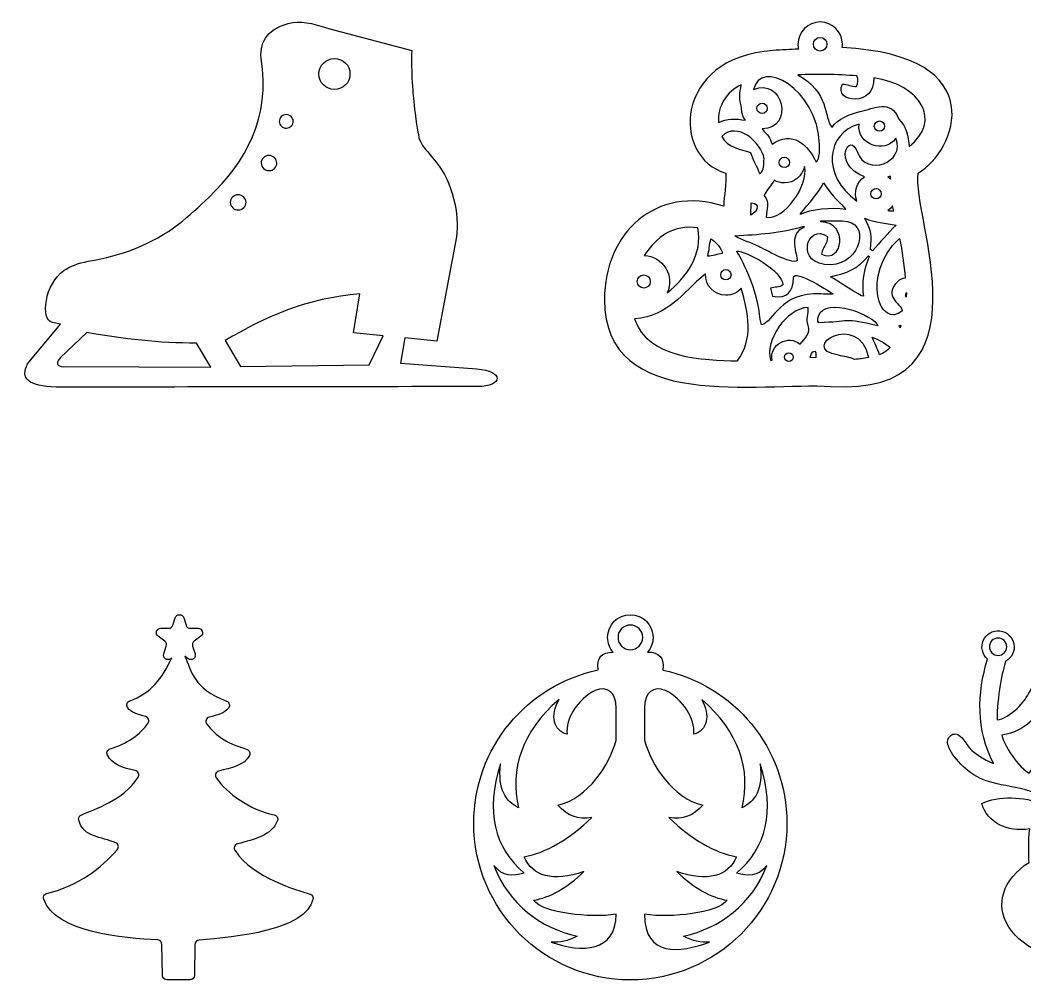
# Model space of a CAD drawing. Header units: centimetres. Extents: x 1 to 126, y -110 to -2.
# Drawn here: x 78.21 to 105.73, y -44.98 to -18.7 of the extents above; entities that cross this region are included whole.
import ezdxf

# ---------------------------------------------------------------- set-up
doc = ezdxf.new("R2010")
doc.units = ezdxf.units.CM
doc.header["$MEASUREMENT"] = 0
doc.layers.add('layer 1', color=7, linetype='Continuous')

msp = doc.modelspace()

# ---------------------------------------------------------------- linework, layer by layer
at = {"layer": 'layer 1', "color": 250}
for points, knots in [([(79.1975, -28.74685), (83.04393, -28.74132), (86.89052, -28.73583), (90.73695, -28.7303), (90.73695, -28.7303), (91.44046, -28.73018), (91.46581, -28.29863), (90.71777, -28.24487), (90.71777, -28.24487), (90.71777, -28.24487), (88.63006, -28.09379), (88.63006, -28.09379), (88.63006, -28.09379), (88.63006, -28.09379), (88.75043, -27.39637), (88.75043, -27.39637), (88.75043, -27.39637), (88.75043, -27.39637), (89.62215, -27.48271), (89.62215, -27.48271), (89.62215, -27.48271), (89.62215, -27.48271), (90.16267, -24.62812), (90.16267, -24.62812), (90.16267, -24.62812), (90.24659, -24.00143), (90.04978, -23.13494), (89.60646, -22.58745), (89.60646, -22.58745), (89.08989, -21.94783), (89.15981, -22.17351), (89.02936, -21.24369), (89.02936, -21.24369), (88.9514, -20.68518), (88.91988, -20.11375), (88.93528, -19.52917), (88.93528, -19.52917), (88.93528, -19.52917), (86.69236, -18.93344), (86.69236, -18.93344), (86.69236, -18.93344), (86.37174, -18.85352), (86.002, -18.69589), (85.67483, -18.76318), (85.67483, -18.76318), (84.99923, -18.90303), (84.77789, -19.26087), (84.80732, -19.73771), (84.80732, -19.73771), (85.07303, -21.38584), (84.39836, -22.56899), (83.37348, -23.5496), (83.37348, -23.5496), (83.11976, -23.79259), (82.82424, -24.07157), (82.54722, -24.28415), (82.54722, -24.28415), (81.82351, -24.83947), (80.99241, -25.1429), (80.07628, -25.29807), (80.07628, -25.29807), (79.79318, -25.35344), (79.57422, -25.44077), (79.40842, -25.55395), (79.40842, -25.55395), (78.8893, -25.90766), (78.7483, -26.90566), (79.09159, -26.97507), (79.09159, -26.97507), (79.09159, -26.97507), (79.31914, -27.02607), (79.31914, -27.02607), (79.31914, -27.02607), (79.31914, -27.02607), (78.41225, -28.11102), (78.41225, -28.11102), (78.41225, -28.11102), (78.20787, -28.49875), (78.42641, -28.72758), (79.1975, -28.74685)], [0, 0, 0, 0, 0.04761905, 0.04761905, 0.04761905, 0.04761905, 0.0952381, 0.0952381, 0.0952381, 0.0952381, 0.14285714, 0.14285714, 0.14285714, 0.14285714, 0.19047619, 0.19047619, 0.19047619, 0.19047619, 0.23809524, 0.23809524, 0.23809524, 0.23809524, 0.28571429, 0.28571429, 0.28571429, 0.28571429, 0.33333333, 0.33333333, 0.33333333, 0.33333333, 0.38095238, 0.38095238, 0.38095238, 0.38095238, 0.42857143, 0.42857143, 0.42857143, 0.42857143, 0.47619048, 0.47619048, 0.47619048, 0.47619048, 0.52380952, 0.52380952, 0.52380952, 0.52380952, 0.57142857, 0.57142857, 0.57142857, 0.57142857, 0.61904762, 0.61904762, 0.61904762, 0.61904762, 0.66666667, 0.66666667, 0.66666667, 0.66666667, 0.71428571, 0.71428571, 0.71428571, 0.71428571, 0.76190476, 0.76190476, 0.76190476, 0.76190476, 0.80952381, 0.80952381, 0.80952381, 0.80952381, 0.85714286, 0.85714286, 0.85714286, 0.85714286, 0.9047619, 0.9047619, 0.9047619, 0.9047619, 1, 1, 1, 1]), ([(102.80448, -22.88646), (102.63673, -24.0849), (104.85574, -29.01713), (100.41804, -28.72649), (100.41804, -28.72649), (98.47285, -28.59909), (94.2146, -29.46795), (94.2146, -26.34691), (94.2146, -26.34691), (94.2146, -24.53478), (95.61744, -23.19335), (97.48181, -23.79199), (97.48181, -23.79199), (97.49389, -23.49034), (97.54763, -23.18987), (97.54184, -22.88841), (97.54184, -22.88841), (96.04366, -22.45788), (96.09931, -19.71452), (98.83339, -19.52723), (98.83339, -19.52723), (99.06485, -19.51138), (99.29674, -19.50079), (99.52849, -19.48853), (99.52849, -19.48853), (99.51909, -19.44598), (99.51408, -19.40176), (99.51408, -19.35638), (99.51408, -19.35638), (99.51408, -19.01975), (99.78697, -18.74686), (100.1236, -18.74686), (100.1236, -18.74686), (100.46023, -18.74686), (100.73313, -19.01975), (100.73313, -19.35638), (100.73313, -19.35638), (100.73313, -19.38838), (100.73066, -19.41978), (100.7259, -19.45044), (100.7259, -19.45044), (104.88212, -19.65396), (103.84598, -22.28831), (102.80448, -22.88646)], [0, 0, 0, 0, 0.08333333, 0.08333333, 0.08333333, 0.08333333, 0.16666667, 0.16666667, 0.16666667, 0.16666667, 0.25, 0.25, 0.25, 0.25, 0.33333333, 0.33333333, 0.33333333, 0.33333333, 0.41666667, 0.41666667, 0.41666667, 0.41666667, 0.5, 0.5, 0.5, 0.5, 0.58333333, 0.58333333, 0.58333333, 0.58333333, 0.66666667, 0.66666667, 0.66666667, 0.66666667, 0.75, 0.75, 0.75, 0.75, 0.83333333, 0.83333333, 0.83333333, 0.83333333, 1, 1, 1, 1]), ([(100.1236, -19.54211), (100.22618, -19.54211), (100.30933, -19.45896), (100.30933, -19.35638), (100.30933, -19.35638), (100.30933, -19.2538), (100.22618, -19.17065), (100.1236, -19.17065), (100.1236, -19.17065), (100.02102, -19.17065), (99.93787, -19.2538), (99.93787, -19.35638), (99.93787, -19.35638), (99.93787, -19.45896), (100.02102, -19.54211), (100.1236, -19.54211)], [0, 0, 0, 0, 0.2, 0.2, 0.2, 0.2, 0.4, 0.4, 0.4, 0.4, 0.6, 0.6, 0.6, 0.6, 1, 1, 1, 1]), ([(86.81869, -20.59701), (87.05373, -20.59701), (87.24423, -20.4065), (87.24423, -20.17146), (87.24423, -20.17146), (87.24423, -19.93647), (87.05373, -19.74596), (86.81869, -19.74596), (86.81869, -19.74596), (86.58369, -19.74596), (86.39318, -19.93647), (86.39318, -20.17146), (86.39318, -20.17146), (86.39318, -20.4065), (86.58369, -20.59701), (86.81869, -20.59701)], [0, 0, 0, 0, 0.2, 0.2, 0.2, 0.2, 0.4, 0.4, 0.4, 0.4, 0.6, 0.6, 0.6, 0.6, 1, 1, 1, 1]), ([(98.53187, -21.67418), (99.43161, -21.67418), (99.09635, -20.23731), (98.29946, -20.59944), (98.29946, -20.59944), (98.47065, -19.73204), (100.04961, -20.54751), (100.10735, -22.09782), (100.10735, -22.09782), (100.11093, -22.19384), (100.11479, -22.49703), (100.01714, -22.5876), (100.01714, -22.5876), (99.78568, -22.1024), (99.3579, -21.70516), (98.80373, -22.09497), (98.80373, -22.09497), (98.75045, -21.89626), (98.67999, -21.84869), (98.52967, -21.67415), (98.52967, -21.67415), (98.52967, -21.67415), (98.53187, -21.67418), (98.53187, -21.67418)], [0, 0, 0, 0, 0.14285714, 0.14285714, 0.14285714, 0.14285714, 0.28571429, 0.28571429, 0.28571429, 0.28571429, 0.42857143, 0.42857143, 0.42857143, 0.42857143, 0.57142857, 0.57142857, 0.57142857, 0.57142857, 0.71428571, 0.71428571, 0.71428571, 0.71428571, 1, 1, 1, 1]), ([(102.27527, -21.40752), (102.07337, -20.84943), (101.5934, -21.11145), (101.2172, -21.20159), (101.2172, -21.20159), (100.96989, -21.26084), (100.59177, -21.39705), (100.44902, -21.62864), (100.44902, -21.62864), (100.44593, -21.62911), (100.44282, -21.62957), (100.4397, -21.63002), (100.4397, -21.63002), (100.22177, -21.36195), (100.37936, -20.66168), (99.50679, -20.19565), (99.50679, -20.19565), (100.04602, -20.17307), (100.58836, -20.17971), (101.12642, -20.22326), (101.12642, -20.22326), (101.17558, -20.31555), (101.15861, -20.42253), (101.11627, -20.5149), (101.11627, -20.5149), (100.98788, -20.5121), (100.8648, -20.45279), (100.73264, -20.45023), (100.73264, -20.45023), (100.47028, -20.97599), (101.65276, -21.07573), (101.58873, -20.2743), (101.58873, -20.2743), (102.88918, -20.46658), (103.4641, -21.46385), (102.55627, -22.15898), (102.55627, -22.15898), (102.54827, -21.87583), (102.47243, -21.59994), (102.27527, -21.40752)], [0, 0, 0, 0, 0.09090909, 0.09090909, 0.09090909, 0.09090909, 0.18181818, 0.18181818, 0.18181818, 0.18181818, 0.27272727, 0.27272727, 0.27272727, 0.27272727, 0.36363636, 0.36363636, 0.36363636, 0.36363636, 0.45454545, 0.45454545, 0.45454545, 0.45454545, 0.54545455, 0.54545455, 0.54545455, 0.54545455, 0.63636364, 0.63636364, 0.63636364, 0.63636364, 0.72727273, 0.72727273, 0.72727273, 0.72727273, 0.81818182, 0.81818182, 0.81818182, 0.81818182, 1, 1, 1, 1]), ([(97.97019, -21.08245), (97.96355, -21.21277), (98.00294, -21.33903), (98.07408, -21.43853), (98.07408, -21.43853), (97.81564, -21.39072), (97.57575, -21.37859), (97.33581, -21.50166), (97.33581, -21.50166), (97.31024, -21.04723), (97.55683, -20.65877), (97.96022, -20.46894), (97.96022, -20.46894), (97.92096, -20.67729), (97.89127, -20.88152), (97.97019, -21.08245)], [0, 0, 0, 0, 0.2, 0.2, 0.2, 0.2, 0.4, 0.4, 0.4, 0.4, 0.6, 0.6, 0.6, 0.6, 1, 1, 1, 1]), ([(98.53187, -21.253), (98.60989, -21.253), (98.67313, -21.18976), (98.67313, -21.11174), (98.67313, -21.11174), (98.67313, -21.03372), (98.60989, -20.97049), (98.53187, -20.97049), (98.53187, -20.97049), (98.45385, -20.97049), (98.39061, -21.03372), (98.39061, -21.11174), (98.39061, -21.11174), (98.39061, -21.18976), (98.45385, -21.253), (98.53187, -21.253)], [0, 0, 0, 0, 0.2, 0.2, 0.2, 0.2, 0.4, 0.4, 0.4, 0.4, 0.6, 0.6, 0.6, 0.6, 1, 1, 1, 1]), ([(85.53222, -21.28716), (85.63621, -21.30621), (85.70503, -21.40302), (85.68602, -21.50353), (85.68602, -21.50353), (85.66696, -21.60403), (85.56735, -21.67), (85.46336, -21.65099), (85.46336, -21.65099), (85.35936, -21.63198), (85.29054, -21.53517), (85.3096, -21.43462), (85.3096, -21.43462), (85.32861, -21.33412), (85.42822, -21.26815), (85.53222, -21.28716)], [0, 0, 0, 0, 0.2, 0.2, 0.2, 0.2, 0.4, 0.4, 0.4, 0.4, 0.6, 0.6, 0.6, 0.6, 1, 1, 1, 1]), ([(98.58773, -22.49284), (98.56029, -22.64647), (98.61658, -22.79274), (98.47081, -22.90557), (98.47081, -22.90557), (98.38445, -22.6945), (98.26842, -22.52978), (98.21733, -22.32166), (98.21733, -22.32166), (97.92849, -22.22291), (97.57994, -22.18289), (97.43111, -21.88245), (97.43111, -21.88245), (97.84748, -21.45422), (98.51691, -22.04331), (98.58773, -22.49284)], [0, 0, 0, 0, 0.2, 0.2, 0.2, 0.2, 0.4, 0.4, 0.4, 0.4, 0.6, 0.6, 0.6, 0.6, 1, 1, 1, 1]), ([(101.74626, -21.74013), (101.82428, -21.74013), (101.88752, -21.6769), (101.88752, -21.59888), (101.88752, -21.59888), (101.88752, -21.52086), (101.82428, -21.45762), (101.74626, -21.45762), (101.74626, -21.45762), (101.66824, -21.45762), (101.605, -21.52086), (101.605, -21.59888), (101.605, -21.59888), (101.605, -21.6769), (101.66824, -21.74013), (101.74626, -21.74013)], [0, 0, 0, 0, 0.2, 0.2, 0.2, 0.2, 0.4, 0.4, 0.4, 0.4, 0.6, 0.6, 0.6, 0.6, 1, 1, 1, 1]), ([(101.33796, -22.98429), (101.13066, -23.12453), (101.03483, -23.40723), (101.12664, -23.64964), (101.12664, -23.64964), (100.13154, -22.93899), (100.30749, -21.78807), (101.18671, -21.54161), (101.18671, -21.54161), (101.12956, -22.1084), (101.87563, -22.37096), (102.19915, -21.93238), (102.19915, -21.93238), (102.46787, -22.60072), (101.3751, -22.99184), (101.14448, -22.31246), (101.14448, -22.31246), (100.94023, -21.71078), (100.41597, -22.63286), (101.33796, -22.98429)], [0, 0, 0, 0, 0.16666667, 0.16666667, 0.16666667, 0.16666667, 0.33333333, 0.33333333, 0.33333333, 0.33333333, 0.5, 0.5, 0.5, 0.5, 0.66666667, 0.66666667, 0.66666667, 0.66666667, 1, 1, 1, 1]), ([(85.06444, -22.40507), (85.18119, -22.42642), (85.2583, -22.53518), (85.23695, -22.64802), (85.23695, -22.64802), (85.21556, -22.76086), (85.10382, -22.83504), (84.98707, -22.81369), (84.98707, -22.81369), (84.87031, -22.79229), (84.79299, -22.68353), (84.81438, -22.57069), (84.81438, -22.57069), (84.83573, -22.45785), (84.94768, -22.38367), (85.06444, -22.40507)], [0, 0, 0, 0, 0.2, 0.2, 0.2, 0.2, 0.4, 0.4, 0.4, 0.4, 0.6, 0.6, 0.6, 0.6, 1, 1, 1, 1]), ([(99.14139, -22.73367), (99.21941, -22.73367), (99.28265, -22.67043), (99.28265, -22.59241), (99.28265, -22.59241), (99.28265, -22.51439), (99.21941, -22.45115), (99.14139, -22.45115), (99.14139, -22.45115), (99.06337, -22.45115), (99.00013, -22.51439), (99.00013, -22.59241), (99.00013, -22.59241), (99.00013, -22.67043), (99.06337, -22.73367), (99.14139, -22.73367)], [0, 0, 0, 0, 0.2, 0.2, 0.2, 0.2, 0.4, 0.4, 0.4, 0.4, 0.6, 0.6, 0.6, 0.6, 1, 1, 1, 1]), ([(99.14139, -23.15484), (99.41471, -23.15484), (99.64246, -22.95986), (99.69322, -22.70142), (99.69322, -22.70142), (99.82492, -23.21753), (99.12065, -24.19533), (98.64046, -24.08978), (98.64046, -24.08978), (98.65282, -23.85573), (98.75174, -23.72089), (98.59157, -23.49968), (98.59157, -23.49968), (98.63396, -23.36591), (98.79341, -23.20079), (98.86659, -23.08321), (98.86659, -23.08321), (98.94786, -23.12881), (99.04158, -23.15484), (99.14139, -23.15484)], [0, 0, 0, 0, 0.16666667, 0.16666667, 0.16666667, 0.16666667, 0.33333333, 0.33333333, 0.33333333, 0.33333333, 0.5, 0.5, 0.5, 0.5, 0.66666667, 0.66666667, 0.66666667, 0.66666667, 1, 1, 1, 1]), ([(102.04487, -23.04732), (102.02237, -23.02543), (101.99804, -23.0054), (101.97213, -22.98749), (101.97213, -22.98749), (101.97213, -22.98749), (102.04792, -22.96815), (102.04792, -22.96815), (102.04792, -22.96815), (102.04647, -22.99452), (102.04547, -23.02091), (102.04487, -23.04732)], [0, 0, 0, 0, 0.25, 0.25, 0.25, 0.25, 0.5, 0.5, 0.5, 0.5, 1, 1, 1, 1]), ([(100.82188, -23.88595), (100.69634, -23.70178), (100.45554, -23.54202), (100.21517, -23.14971), (100.21517, -23.14971), (100.09094, -23.43421), (99.59072, -23.95661), (99.57243, -24.02142), (99.57243, -24.02142), (99.85797, -23.88326), (100.42736, -23.81454), (100.82188, -23.88595)], [0, 0, 0, 0, 0.25, 0.25, 0.25, 0.25, 0.5, 0.5, 0.5, 0.5, 1, 1, 1, 1]), ([(101.65274, -23.59171), (101.73076, -23.59171), (101.79399, -23.52847), (101.79399, -23.45045), (101.79399, -23.45045), (101.79399, -23.37243), (101.73076, -23.30919), (101.65274, -23.30919), (101.65274, -23.30919), (101.57472, -23.30919), (101.51148, -23.37243), (101.51148, -23.45045), (101.51148, -23.45045), (101.51148, -23.52847), (101.57472, -23.59171), (101.65274, -23.59171)], [0, 0, 0, 0, 0.2, 0.2, 0.2, 0.2, 0.4, 0.4, 0.4, 0.4, 0.6, 0.6, 0.6, 0.6, 1, 1, 1, 1]), ([(84.21981, -23.48286), (84.33656, -23.50426), (84.41389, -23.61302), (84.39253, -23.7259), (84.39253, -23.7259), (84.37118, -23.83853), (84.25924, -23.91267), (84.14248, -23.89131), (84.14248, -23.89131), (84.02594, -23.86996), (83.94861, -23.7612), (83.96996, -23.64853), (83.96996, -23.64853), (83.99132, -23.53569), (84.10326, -23.46156), (84.21981, -23.48286)], [0, 0, 0, 0, 0.2, 0.2, 0.2, 0.2, 0.4, 0.4, 0.4, 0.4, 0.6, 0.6, 0.6, 0.6, 1, 1, 1, 1]), ([(98.23447, -23.70006), (98.23447, -23.70006), (98.22166, -24.03848), (98.22166, -24.03848), (98.22166, -24.03848), (98.40511, -23.93468), (98.50712, -23.71544), (98.23447, -23.70006)], [0, 0, 0, 0, 0.33333333, 0.33333333, 0.33333333, 0.33333333, 1, 1, 1, 1]), ([(101.97497, -23.91144), (102.0264, -23.87542), (102.07152, -23.83101), (102.10837, -23.7802), (102.10837, -23.7802), (102.11639, -23.828), (102.12492, -23.87572), (102.13386, -23.92336), (102.13386, -23.92336), (102.08622, -23.92118), (102.02488, -23.91747), (101.97497, -23.91144)], [0, 0, 0, 0, 0.25, 0.25, 0.25, 0.25, 0.5, 0.5, 0.5, 0.5, 1, 1, 1, 1]), ([(100.14275, -24.19512), (100.14275, -24.19512), (100.14275, -24.21818), (100.14275, -24.21818), (100.14275, -24.21818), (100.92917, -24.25267), (100.72922, -25.37964), (100.16161, -25.10734), (100.16161, -25.10734), (100.18116, -24.89086), (100.32428, -24.86053), (100.32562, -24.62034), (100.32562, -24.62034), (99.77212, -24.22563), (99.38113, -25.4188), (100.41964, -25.39424), (100.41964, -25.39424), (101.22723, -25.37514), (101.54185, -24.19512), (100.73316, -24.19512), (100.73316, -24.19512), (100.73316, -24.19512), (100.14275, -24.19512), (100.14275, -24.19512)], [0, 0, 0, 0, 0.14285714, 0.14285714, 0.14285714, 0.14285714, 0.28571429, 0.28571429, 0.28571429, 0.28571429, 0.42857143, 0.42857143, 0.42857143, 0.42857143, 0.57142857, 0.57142857, 0.57142857, 0.57142857, 0.71428571, 0.71428571, 0.71428571, 0.71428571, 1, 1, 1, 1]), ([(101.3468, -24.12342), (101.54331, -24.50664), (101.54585, -24.56466), (101.49816, -24.97974), (101.49816, -24.97974), (101.49816, -24.97974), (101.55767, -25.00983), (101.55767, -25.00983), (101.55767, -25.00983), (101.77537, -24.77104), (101.97225, -24.53654), (102.20024, -24.30922), (102.20024, -24.30922), (102.20043, -24.30882), (102.20063, -24.30841), (102.20081, -24.30801), (102.20081, -24.30801), (101.91133, -24.24957), (101.62348, -24.24087), (101.3468, -24.12342)], [0, 0, 0, 0, 0.16666667, 0.16666667, 0.16666667, 0.16666667, 0.33333333, 0.33333333, 0.33333333, 0.33333333, 0.5, 0.5, 0.5, 0.5, 0.66666667, 0.66666667, 0.66666667, 0.66666667, 1, 1, 1, 1]), ([(95.92998, -26.16624), (96.15217, -25.71231), (95.81914, -25.15221), (95.30482, -25.14178), (95.30482, -25.14178), (95.64454, -24.62391), (96.1049, -24.28846), (96.77108, -24.3853), (96.77108, -24.3853), (96.91945, -25.09702), (96.45829, -25.74341), (95.92998, -26.16624)], [0, 0, 0, 0, 0.25, 0.25, 0.25, 0.25, 0.5, 0.5, 0.5, 0.5, 1, 1, 1, 1]), ([(98.44033, -24.89567), (98.58241, -24.95547), (99.33422, -25.40058), (99.49577, -25.28182), (99.49577, -25.28182), (99.50191, -25.12221), (99.22653, -24.56378), (99.67612, -24.37075), (99.67612, -24.37075), (99.67765, -24.36351), (99.67876, -24.35305), (99.67956, -24.3415), (99.67956, -24.3415), (99.0379, -24.52374), (98.4352, -24.56645), (97.78136, -24.60149), (97.78136, -24.60149), (97.98203, -24.72436), (98.22948, -24.78792), (98.44033, -24.89567)], [0, 0, 0, 0, 0.16666667, 0.16666667, 0.16666667, 0.16666667, 0.33333333, 0.33333333, 0.33333333, 0.33333333, 0.5, 0.5, 0.5, 0.5, 0.66666667, 0.66666667, 0.66666667, 0.66666667, 1, 1, 1, 1]), ([(97.4384, -25.08723), (97.45762, -24.97476), (97.22867, -24.72688), (97.12968, -24.6872), (97.12968, -24.6872), (97.08433, -24.84399), (97.08911, -25.00309), (97.04008, -25.16102), (97.04008, -25.16102), (97.17247, -25.16883), (97.30489, -25.09372), (97.4384, -25.08723)], [0, 0, 0, 0, 0.25, 0.25, 0.25, 0.25, 0.5, 0.5, 0.5, 0.5, 1, 1, 1, 1]), ([(102.29226, -24.67203), (101.2086, -25.70285), (101.76974, -27.18012), (102.3738, -26.65696), (102.3738, -26.65696), (102.33351, -26.44174), (101.82771, -26.27407), (102.24793, -25.84996), (102.24793, -25.84996), (102.29965, -25.79776), (102.37845, -25.77153), (102.45329, -25.7603), (102.45329, -25.7603), (102.4228, -25.39184), (102.37059, -25.03425), (102.29226, -24.67203)], [0, 0, 0, 0, 0.2, 0.2, 0.2, 0.2, 0.4, 0.4, 0.4, 0.4, 0.6, 0.6, 0.6, 0.6, 1, 1, 1, 1]), ([(99.10204, -25.94779), (99.09023, -25.55937), (98.08222, -24.99893), (97.83881, -25.01951), (97.83881, -25.01951), (97.83886, -25.02015), (98.36372, -25.89507), (98.46549, -26.75122), (98.46549, -26.75122), (98.4772, -26.84976), (98.48558, -26.94515), (98.51392, -27.04182), (98.51392, -27.04182), (98.86517, -26.958), (99.00283, -26.14099), (100.15006, -26.19248), (100.15006, -26.19248), (100.20009, -26.19472), (100.4043, -26.20852), (100.47285, -26.19577), (100.47285, -26.19577), (100.47723, -26.18265), (99.39522, -25.47663), (99.38893, -25.75497), (99.38893, -25.75497), (99.38027, -26.13821), (99.23549, -26.32981), (98.81305, -26.25656), (98.81305, -26.25656), (98.81305, -26.25656), (98.76589, -26.03198), (98.76589, -26.03198), (98.76589, -26.03198), (98.88369, -26.00832), (98.99701, -26.01457), (99.10204, -25.94779)], [0, 0, 0, 0, 0.1, 0.1, 0.1, 0.1, 0.2, 0.2, 0.2, 0.2, 0.3, 0.3, 0.3, 0.3, 0.4, 0.4, 0.4, 0.4, 0.5, 0.5, 0.5, 0.5, 0.6, 0.6, 0.6, 0.6, 0.7, 0.7, 0.7, 0.7, 0.8, 0.8, 0.8, 0.8, 1, 1, 1, 1]), ([(101.31351, -26.25752), (101.24627, -25.90739), (101.32684, -25.49278), (101.46712, -25.16716), (101.46712, -25.16716), (101.46712, -25.16716), (101.44447, -25.15021), (101.44447, -25.15021), (101.44447, -25.15021), (101.14344, -25.52356), (100.86272, -25.61817), (100.40858, -25.72244), (100.40858, -25.72244), (100.40869, -25.72312), (100.4088, -25.72381), (100.40891, -25.72451), (100.40891, -25.72451), (100.56446, -25.80525), (101.23372, -26.27191), (101.31351, -26.25752)], [0, 0, 0, 0, 0.16666667, 0.16666667, 0.16666667, 0.16666667, 0.33333333, 0.33333333, 0.33333333, 0.33333333, 0.5, 0.5, 0.5, 0.5, 0.66666667, 0.66666667, 0.66666667, 0.66666667, 1, 1, 1, 1]), ([(97.54109, -25.80865), (97.61911, -25.80865), (97.68235, -25.74541), (97.68235, -25.66739), (97.68235, -25.66739), (97.68235, -25.58937), (97.61911, -25.52613), (97.54109, -25.52613), (97.54109, -25.52613), (97.46307, -25.52613), (97.39984, -25.58937), (97.39984, -25.66739), (97.39984, -25.66739), (97.39984, -25.74541), (97.46307, -25.80865), (97.54109, -25.80865)], [0, 0, 0, 0, 0.2, 0.2, 0.2, 0.2, 0.4, 0.4, 0.4, 0.4, 0.6, 0.6, 0.6, 0.6, 1, 1, 1, 1]), ([(97.54109, -26.22982), (97.70907, -26.22982), (97.85981, -26.15616), (97.96286, -26.03941), (97.96286, -26.03941), (98.15068, -26.69128), (98.30486, -27.44303), (97.8581, -28.02546), (97.8581, -28.02546), (96.93197, -28.0138), (95.402, -27.95972), (95.03339, -26.87966), (95.03339, -26.87966), (96.02399, -26.76356), (96.29192, -26.20879), (96.97914, -25.64526), (96.97914, -25.64526), (96.96712, -25.96411), (97.22191, -26.22982), (97.54109, -26.22982)], [0, 0, 0, 0, 0.16666667, 0.16666667, 0.16666667, 0.16666667, 0.33333333, 0.33333333, 0.33333333, 0.33333333, 0.5, 0.5, 0.5, 0.5, 0.66666667, 0.66666667, 0.66666667, 0.66666667, 1, 1, 1, 1]), ([(95.29011, -26.03245), (95.38888, -26.03245), (95.46893, -25.9524), (95.46893, -25.85362), (95.46893, -25.85362), (95.46893, -25.75485), (95.38888, -25.67479), (95.29011, -25.67479), (95.29011, -25.67479), (95.19133, -25.67479), (95.11128, -25.75485), (95.11128, -25.85362), (95.11128, -25.85362), (95.11128, -25.9524), (95.19133, -26.03245), (95.29011, -26.03245)], [0, 0, 0, 0, 0.2, 0.2, 0.2, 0.2, 0.4, 0.4, 0.4, 0.4, 0.6, 0.6, 0.6, 0.6, 1, 1, 1, 1]), ([(83.82114, -27.47314), (84.90702, -26.82374), (86.07605, -26.30207), (87.51777, -26.19505), (87.51777, -26.19505), (87.51777, -26.19505), (87.34478, -27.25733), (87.34478, -27.25733), (87.34478, -27.25733), (87.34478, -27.25733), (88.14913, -27.33691), (88.14913, -27.33691), (88.14913, -27.33691), (88.14913, -27.33691), (87.76816, -28.13445), (87.76816, -28.13445), (87.76816, -28.13445), (87.76816, -28.13445), (84.24209, -28.17967), (84.24209, -28.17967), (84.24209, -28.17967), (84.24209, -28.17967), (83.82114, -27.47314), (83.82114, -27.47314)], [0, 0, 0, 0, 0.14285714, 0.14285714, 0.14285714, 0.14285714, 0.28571429, 0.28571429, 0.28571429, 0.28571429, 0.42857143, 0.42857143, 0.42857143, 0.42857143, 0.57142857, 0.57142857, 0.57142857, 0.57142857, 0.71428571, 0.71428571, 0.71428571, 0.71428571, 1, 1, 1, 1]), ([(100.08606, -26.98494), (100.93242, -26.95779), (100.75919, -26.84075), (101.70136, -27.06571), (101.70136, -27.06571), (101.62405, -26.78487), (100.26712, -26.2366), (100.07552, -26.79847), (100.07552, -26.79847), (100.0449, -26.8885), (100.04636, -26.92023), (100.08606, -26.98494)], [0, 0, 0, 0, 0.25, 0.25, 0.25, 0.25, 0.5, 0.5, 0.5, 0.5, 1, 1, 1, 1]), ([(102.46196, -26.2526), (102.46805, -26.26183), (102.47473, -26.27185), (102.48187, -26.28195), (102.48187, -26.28195), (102.48187, -26.28195), (102.48628, -26.15911), (102.48628, -26.15911), (102.48628, -26.15911), (102.47383, -26.18056), (102.46709, -26.20364), (102.46196, -26.2526)], [0, 0, 0, 0, 0.25, 0.25, 0.25, 0.25, 0.5, 0.5, 0.5, 0.5, 1, 1, 1, 1]), ([(99.5772, -27.57314), (99.25595, -27.29197), (98.7264, -27.57797), (98.80568, -28.01173), (98.80568, -28.01173), (98.80568, -28.01173), (98.76159, -28.01361), (98.76159, -28.01361), (98.76159, -28.01361), (98.60266, -27.4671), (99.19877, -26.59147), (99.79286, -26.56386), (99.79286, -26.56386), (99.81453, -26.74748), (99.7171, -26.87939), (99.79655, -27.06257), (99.79655, -27.06257), (99.87802, -27.25041), (99.6959, -27.41758), (99.5772, -27.57314)], [0, 0, 0, 0, 0.16666667, 0.16666667, 0.16666667, 0.16666667, 0.33333333, 0.33333333, 0.33333333, 0.33333333, 0.5, 0.5, 0.5, 0.5, 0.66666667, 0.66666667, 0.66666667, 0.66666667, 1, 1, 1, 1]), ([(101.06643, -27.98517), (101.19211, -27.97634), (101.31729, -27.96065), (101.44345, -27.93645), (101.44345, -27.93645), (101.18588, -26.62689), (99.47371, -27.67963), (100.62346, -27.87502), (100.62346, -27.87502), (100.77741, -27.90118), (100.92057, -27.92511), (101.06643, -27.98517)], [0, 0, 0, 0, 0.25, 0.25, 0.25, 0.25, 0.5, 0.5, 0.5, 0.5, 1, 1, 1, 1]), ([(102.31498, -27.12307), (102.32186, -27.09966), (102.32842, -27.07615), (102.33472, -27.05257), (102.33472, -27.05257), (102.33472, -27.05257), (102.28693, -27.05995), (102.28693, -27.05995), (102.28693, -27.05995), (102.28123, -27.08456), (102.30198, -27.10492), (102.31498, -27.12307)], [0, 0, 0, 0, 0.25, 0.25, 0.25, 0.25, 0.5, 0.5, 0.5, 0.5, 1, 1, 1, 1]), ([(80.03749, -27.25409), (81.03039, -27.42687), (82.02818, -27.54566), (83.03631, -27.5392), (83.03631, -27.5392), (83.03631, -27.5392), (83.43281, -28.19574), (83.43281, -28.19574), (83.43281, -28.19574), (83.43281, -28.19574), (79.48787, -28.18473), (79.48787, -28.18473), (79.48787, -28.18473), (79.24765, -28.19625), (79.15063, -28.13556), (79.30638, -27.94628), (79.30638, -27.94628), (79.30638, -27.94628), (80.03749, -27.25409), (80.03749, -27.25409)], [0, 0, 0, 0, 0.16666667, 0.16666667, 0.16666667, 0.16666667, 0.33333333, 0.33333333, 0.33333333, 0.33333333, 0.5, 0.5, 0.5, 0.5, 0.66666667, 0.66666667, 0.66666667, 0.66666667, 1, 1, 1, 1]), ([(101.74596, -27.85797), (101.85969, -27.81373), (101.95832, -27.74772), (102.04231, -27.65683), (102.04231, -27.65683), (101.89185, -27.54375), (101.73112, -27.44142), (101.54715, -27.38115), (101.54715, -27.38115), (101.61551, -27.56205), (101.69537, -27.67832), (101.74596, -27.85797)], [0, 0, 0, 0, 0.25, 0.25, 0.25, 0.25, 0.5, 0.5, 0.5, 0.5, 1, 1, 1, 1]), ([(99.85326, -27.93848), (99.85326, -27.93848), (100.00397, -27.94637), (100.00397, -27.94637), (100.00397, -27.94637), (99.99423, -27.87124), (100.02827, -27.82021), (99.97663, -27.75903), (99.97663, -27.75903), (99.89403, -27.76327), (99.86346, -27.85957), (99.85326, -27.93848)], [0, 0, 0, 0, 0.25, 0.25, 0.25, 0.25, 0.5, 0.5, 0.5, 0.5, 1, 1, 1, 1]), ([(99.26789, -28.04485), (99.33307, -28.04485), (99.38591, -27.99202), (99.38591, -27.92684), (99.38591, -27.92684), (99.38591, -27.86166), (99.33307, -27.80883), (99.26789, -27.80883), (99.26789, -27.80883), (99.20272, -27.80883), (99.14988, -27.86166), (99.14988, -27.92684), (99.14988, -27.92684), (99.14988, -27.99202), (99.20272, -28.04485), (99.26789, -28.04485)], [0, 0, 0, 0, 0.2, 0.2, 0.2, 0.2, 0.4, 0.4, 0.4, 0.4, 0.6, 0.6, 0.6, 0.6, 1, 1, 1, 1]), ([(83.10845, -43.88445), (84.11191, -43.80348), (86.02573, -43.62752), (86.23018, -42.77172), (86.23018, -42.77172), (86.24477, -42.71064), (86.21071, -42.64905), (86.15124, -42.62888), (86.15124, -42.62888), (85.77936, -42.50288), (84.62284, -42.20759), (84.09481, -41.4378), (84.09481, -41.4378), (84.07197, -41.40451), (84.06711, -41.36578), (84.08092, -41.32785), (84.08092, -41.32785), (84.09473, -41.28991), (84.12342, -41.26339), (84.16233, -41.2526), (84.16233, -41.2526), (84.63306, -41.12204), (85.10504, -41.02494), (85.25646, -40.61593), (85.25646, -40.61593), (85.26912, -40.58169), (85.26653, -40.54724), (85.24887, -40.5153), (85.24887, -40.5153), (85.23121, -40.48335), (85.2034, -40.46284), (85.16767, -40.45537), (85.16767, -40.45537), (84.48765, -40.31325), (83.88644, -39.87081), (83.57999, -39.44786), (83.57999, -39.44786), (83.55596, -39.41468), (83.55023, -39.37533), (83.56381, -39.33668), (83.56381, -39.33668), (83.5774, -39.29802), (83.60648, -39.2709), (83.64599, -39.26005), (83.64599, -39.26005), (83.96991, -39.17109), (84.36747, -39.10922), (84.48904, -38.82823), (84.48904, -38.82823), (84.50233, -38.79755), (84.50276, -38.76641), (84.4904, -38.73534), (84.4904, -38.73534), (84.47803, -38.70428), (84.45629, -38.68197), (84.42556, -38.66881), (84.42556, -38.66881), (84.18464, -38.56564), (83.98912, -38.53999), (83.75314, -38.37741), (83.75314, -38.37741), (83.6056, -38.27576), (83.43948, -38.12449), (83.32294, -37.97278), (83.32294, -37.97278), (83.29755, -37.93974), (83.2909, -37.89968), (83.30425, -37.86022), (83.30425, -37.86022), (83.3176, -37.82074), (83.3472, -37.79295), (83.38743, -37.78209), (83.38743, -37.78209), (83.61132, -37.72172), (83.80474, -37.68966), (83.92089, -37.5264), (83.92089, -37.5264), (83.94329, -37.49492), (83.9493, -37.45841), (83.93821, -37.4214), (83.93821, -37.4214), (83.92711, -37.38439), (83.90197, -37.35723), (83.86594, -37.34328), (83.86594, -37.34328), (82.9293, -36.9804), (82.92389, -36.53923), (82.7163, -36.10983), (82.7163, -36.10983), (82.7163, -36.10983), (82.81259, -36.18209), (82.81259, -36.18209), (82.81259, -36.18209), (82.85542, -36.21422), (82.91172, -36.21496), (82.95538, -36.18396), (82.95538, -36.18396), (82.99904, -36.15295), (83.01689, -36.09957), (83.00067, -36.04853), (83.00067, -36.04853), (83.00067, -36.04853), (82.93291, -35.83544), (82.93291, -35.83544), (82.93291, -35.83544), (82.91697, -35.78532), (82.93381, -35.73303), (82.97601, -35.70162), (82.97601, -35.70162), (82.97601, -35.70162), (83.15627, -35.56745), (83.15627, -35.56745), (83.15627, -35.56745), (83.1989, -35.53571), (83.21564, -35.48255), (83.19887, -35.43211), (83.19887, -35.43211), (83.18211, -35.38167), (83.13687, -35.34912), (83.08372, -35.34922), (83.08372, -35.34922), (83.08372, -35.34922), (82.86843, -35.34965), (82.86843, -35.34965), (82.86843, -35.34965), (82.81457, -35.34975), (82.76879, -35.31621), (82.75266, -35.26482), (82.75266, -35.26482), (82.75266, -35.26482), (82.68871, -35.06104), (82.68871, -35.06104), (82.68871, -35.06104), (82.6726, -35.00973), (82.62696, -34.97621), (82.57318, -34.97621), (82.57318, -34.97621), (82.51939, -34.97621), (82.47374, -35.00973), (82.45764, -35.06104), (82.45764, -35.06104), (82.45764, -35.06104), (82.39368, -35.26482), (82.39368, -35.26482), (82.39368, -35.26482), (82.37755, -35.31621), (82.33178, -35.34975), (82.27791, -35.34965), (82.27791, -35.34965), (82.27791, -35.34965), (82.06261, -35.34922), (82.06261, -35.34922), (82.06261, -35.34922), (82.00946, -35.34912), (81.96423, -35.38168), (81.94746, -35.43212), (81.94746, -35.43212), (81.93069, -35.48255), (81.94743, -35.53571), (81.99007, -35.56745), (81.99007, -35.56745), (81.99007, -35.56745), (82.17032, -35.70162), (82.17032, -35.70162), (82.17032, -35.70162), (82.21251, -35.73303), (82.22936, -35.78532), (82.21342, -35.83544), (82.21342, -35.83544), (82.21342, -35.83544), (82.14567, -36.04854), (82.14567, -36.04854), (82.14567, -36.04854), (82.12944, -36.09958), (82.1473, -36.15297), (82.19097, -36.18397), (82.19097, -36.18397), (82.23462, -36.21497), (82.29091, -36.21422), (82.33374, -36.18209), (82.33374, -36.18209), (82.33374, -36.18209), (82.36087, -36.16173), (82.36087, -36.16173), (82.36087, -36.16173), (82.11377, -36.70809), (81.77097, -37.14365), (81.21639, -37.33461), (81.21639, -37.33461), (81.18025, -37.34705), (81.15432, -37.37278), (81.14161, -37.40882), (81.14161, -37.40882), (81.1289, -37.44485), (81.13294, -37.48115), (81.15326, -37.51351), (81.15326, -37.51351), (81.25867, -37.68133), (81.42204, -37.69375), (81.64972, -37.76734), (81.64972, -37.76734), (81.68686, -37.77935), (81.71371, -37.80549), (81.72668, -37.84231), (81.72668, -37.84231), (81.73966, -37.87912), (81.73515, -37.91633), (81.71375, -37.94897), (81.71375, -37.94897), (81.51715, -38.2487), (81.10173, -38.527), (80.67288, -38.65122), (80.67288, -38.65122), (80.63726, -38.66154), (80.61073, -38.68474), (80.59577, -38.71867), (80.59577, -38.71867), (80.58081, -38.7526), (80.58156, -38.78782), (80.59796, -38.82108), (80.59796, -38.82108), (80.73158, -39.09204), (81.03198, -39.16849), (81.36406, -39.24612), (81.36406, -39.24612), (81.40342, -39.25533), (81.4332, -39.28069), (81.44853, -39.31808), (81.44853, -39.31808), (81.46386, -39.35546), (81.46051, -39.39442), (81.43896, -39.42861), (81.43896, -39.42861), (81.03629, -40.06772), (80.26062, -40.29016), (79.88223, -40.46356), (79.88223, -40.46356), (79.82902, -40.48795), (79.8012, -40.54525), (79.81498, -40.60215), (79.81498, -40.60215), (79.92718, -41.06578), (80.44288, -41.05578), (80.82741, -41.22085), (80.82741, -41.22085), (80.86421, -41.23665), (80.88893, -41.26637), (80.89775, -41.30543), (80.89775, -41.30543), (80.90658, -41.34448), (80.89704, -41.38196), (80.87061, -41.41203), (80.87061, -41.41203), (80.42399, -41.92048), (79.83291, -42.38294), (78.93828, -42.61285), (78.93828, -42.61285), (78.9043, -42.62158), (78.87833, -42.64191), (78.86173, -42.67283), (78.86173, -42.67283), (78.84514, -42.70371), (78.84244, -42.73658), (78.8539, -42.76971), (78.8539, -42.76971), (79.17016, -43.68475), (81.0667, -43.83911), (81.97934, -43.88406), (81.97934, -43.88406), (82.04313, -43.88721), (82.09334, -43.93907), (82.09443, -44.00293), (82.09443, -44.00293), (82.09443, -44.00293), (82.10895, -44.85312), (82.10895, -44.85312), (82.10895, -44.85312), (82.11007, -44.91881), (82.16355, -44.97172), (82.22925, -44.97214), (82.22925, -44.97214), (82.22925, -44.97214), (82.8657, -44.9762), (82.8657, -44.9762), (82.8657, -44.9762), (82.93219, -44.97662), (82.98681, -44.92295), (82.98756, -44.85646), (82.98756, -44.85646), (82.98756, -44.85646), (82.99714, -44.00378), (82.99714, -44.00378), (82.99714, -44.00378), (82.99785, -43.941), (83.04587, -43.88951), (83.10845, -43.88445)], [0, 0, 0, 0, 0.01333333, 0.01333333, 0.01333333, 0.01333333, 0.02666667, 0.02666667, 0.02666667, 0.02666667, 0.04, 0.04, 0.04, 0.04, 0.05333333, 0.05333333, 0.05333333, 0.05333333, 0.06666667, 0.06666667, 0.06666667, 0.06666667, 0.08, 0.08, 0.08, 0.08, 0.09333333, 0.09333333, 0.09333333, 0.09333333, 0.10666667, 0.10666667, 0.10666667, 0.10666667, 0.12, 0.12, 0.12, 0.12, 0.13333333, 0.13333333, 0.13333333, 0.13333333, 0.14666667, 0.14666667, 0.14666667, 0.14666667, 0.16, 0.16, 0.16, 0.16, 0.17333333, 0.17333333, 0.17333333, 0.17333333, 0.18666667, 0.18666667, 0.18666667, 0.18666667, 0.2, 0.2, 0.2, 0.2, 0.21333333, 0.21333333, 0.21333333, 0.21333333, 0.22666667, 0.22666667, 0.22666667, 0.22666667, 0.24, 0.24, 0.24, 0.24, 0.25333333, 0.25333333, 0.25333333, 0.25333333, 0.26666667, 0.26666667, 0.26666667, 0.26666667, 0.28, 0.28, 0.28, 0.28, 0.29333333, 0.29333333, 0.29333333, 0.29333333, 0.30666667, 0.30666667, 0.30666667, 0.30666667, 0.32, 0.32, 0.32, 0.32, 0.33333333, 0.33333333, 0.33333333, 0.33333333, 0.34666667, 0.34666667, 0.34666667, 0.34666667, 0.36, 0.36, 0.36, 0.36, 0.37333333, 0.37333333, 0.37333333, 0.37333333, 0.38666667, 0.38666667, 0.38666667, 0.38666667, 0.4, 0.4, 0.4, 0.4, 0.41333333, 0.41333333, 0.41333333, 0.41333333, 0.42666667, 0.42666667, 0.42666667, 0.42666667, 0.44, 0.44, 0.44, 0.44, 0.45333333, 0.45333333, 0.45333333, 0.45333333, 0.46666667, 0.46666667, 0.46666667, 0.46666667, 0.48, 0.48, 0.48, 0.48, 0.49333333, 0.49333333, 0.49333333, 0.49333333, 0.50666667, 0.50666667, 0.50666667, 0.50666667, 0.52, 0.52, 0.52, 0.52, 0.53333333, 0.53333333, 0.53333333, 0.53333333, 0.54666667, 0.54666667, 0.54666667, 0.54666667, 0.56, 0.56, 0.56, 0.56, 0.57333333, 0.57333333, 0.57333333, 0.57333333, 0.58666667, 0.58666667, 0.58666667, 0.58666667, 0.6, 0.6, 0.6, 0.6, 0.61333333, 0.61333333, 0.61333333, 0.61333333, 0.62666667, 0.62666667, 0.62666667, 0.62666667, 0.64, 0.64, 0.64, 0.64, 0.65333333, 0.65333333, 0.65333333, 0.65333333, 0.66666667, 0.66666667, 0.66666667, 0.66666667, 0.68, 0.68, 0.68, 0.68, 0.69333333, 0.69333333, 0.69333333, 0.69333333, 0.70666667, 0.70666667, 0.70666667, 0.70666667, 0.72, 0.72, 0.72, 0.72, 0.73333333, 0.73333333, 0.73333333, 0.73333333, 0.74666667, 0.74666667, 0.74666667, 0.74666667, 0.76, 0.76, 0.76, 0.76, 0.77333333, 0.77333333, 0.77333333, 0.77333333, 0.78666667, 0.78666667, 0.78666667, 0.78666667, 0.8, 0.8, 0.8, 0.8, 0.81333333, 0.81333333, 0.81333333, 0.81333333, 0.82666667, 0.82666667, 0.82666667, 0.82666667, 0.84, 0.84, 0.84, 0.84, 0.85333333, 0.85333333, 0.85333333, 0.85333333, 0.86666667, 0.86666667, 0.86666667, 0.86666667, 0.88, 0.88, 0.88, 0.88, 0.89333333, 0.89333333, 0.89333333, 0.89333333, 0.90666667, 0.90666667, 0.90666667, 0.90666667, 0.92, 0.92, 0.92, 0.92, 0.93333333, 0.93333333, 0.93333333, 0.93333333, 0.94666667, 0.94666667, 0.94666667, 0.94666667, 0.96, 0.96, 0.96, 0.96, 0.97333333, 0.97333333, 0.97333333, 0.97333333, 1, 1, 1, 1]), ([(99.21213, -40.68754), (99.21213, -38.6241), (97.75484, -36.901), (95.81332, -36.49132), (95.81332, -36.49132), (95.85663, -36.1573), (95.70933, -35.9898), (95.39519, -36.00377), (95.39519, -36.00377), (95.48887, -35.89489), (95.54551, -35.75317), (95.54551, -35.59824), (95.54551, -35.59824), (95.54551, -35.2547), (95.26702, -34.97621), (94.92346, -34.97621), (94.92346, -34.97621), (94.57992, -34.97621), (94.30143, -35.2547), (94.30143, -35.59824), (94.30143, -35.59824), (94.30143, -35.75373), (94.35847, -35.89592), (94.45277, -36.00494), (94.45277, -36.00494), (94.13863, -35.99098), (94.00064, -36.15513), (94.04393, -36.48914), (94.04393, -36.48914), (92.09725, -36.89489), (90.63479, -38.62044), (90.63479, -40.68754), (90.63479, -40.68754), (90.63479, -43.05609), (92.5549, -44.97621), (94.92346, -44.97621), (94.92346, -44.97621), (97.29202, -44.97621), (99.21213, -43.05609), (99.21213, -40.68754)], [0, 0, 0, 0, 0.09090909, 0.09090909, 0.09090909, 0.09090909, 0.18181818, 0.18181818, 0.18181818, 0.18181818, 0.27272727, 0.27272727, 0.27272727, 0.27272727, 0.36363636, 0.36363636, 0.36363636, 0.36363636, 0.45454545, 0.45454545, 0.45454545, 0.45454545, 0.54545455, 0.54545455, 0.54545455, 0.54545455, 0.63636364, 0.63636364, 0.63636364, 0.63636364, 0.72727273, 0.72727273, 0.72727273, 0.72727273, 0.81818182, 0.81818182, 0.81818182, 0.81818182, 1, 1, 1, 1]), ([(95.2617, -35.59824), (95.2617, -35.78505), (95.11029, -35.93647), (94.92346, -35.93647), (94.92346, -35.93647), (94.73665, -35.93647), (94.58524, -35.78505), (94.58524, -35.59824), (94.58524, -35.59824), (94.58524, -35.41143), (94.73665, -35.26001), (94.92346, -35.26001), (94.92346, -35.26001), (95.11029, -35.26001), (95.2617, -35.41143), (95.2617, -35.59824)], [0, 0, 0, 0, 0.2, 0.2, 0.2, 0.2, 0.4, 0.4, 0.4, 0.4, 0.6, 0.6, 0.6, 0.6, 1, 1, 1, 1]), ([(105.29339, -43.53032), (105.68637, -44.1383), (106.61283, -44.53476), (107.64053, -44.53476), (107.64053, -44.53476), (108.66824, -44.53476), (109.5947, -44.1383), (109.98768, -43.53032), (109.98768, -43.53032), (110.38067, -42.92235), (110.16275, -42.22268), (109.43559, -41.75771), (109.43559, -41.75771), (109.44868, -41.6153), (109.45568, -41.16755), (109.41728, -40.84171), (109.41728, -40.84171), (110.04401, -40.94343), (110.57672, -40.6696), (110.73341, -40.1454), (110.73341, -40.1454), (110.27119, -39.92633), (109.58963, -39.94979), (109.04411, -40.16243), (109.04411, -40.16243), (109.02239, -40.13437), (108.96023, -40.05962), (108.92271, -40.02232), (108.92271, -40.02232), (109.33676, -39.78395), (109.74838, -39.7207), (110.07677, -39.65746), (110.07677, -39.65746), (110.40517, -39.59422), (110.65035, -39.53097), (110.86956, -39.40936), (110.86956, -39.40936), (111.08876, -39.28773), (111.28198, -39.10774), (111.42406, -38.93665), (111.42406, -38.93665), (111.56613, -38.76558), (111.65706, -38.60343), (111.6668, -38.4818), (111.6668, -38.4818), (111.67655, -38.36017), (111.60509, -38.2791), (111.52147, -38.25235), (111.52147, -38.25235), (111.43785, -38.22559), (111.34206, -38.25315), (111.23205, -38.40071), (111.23205, -38.40071), (111.12205, -38.54828), (110.99782, -38.81585), (110.40604, -39.04954), (110.40604, -39.04954), (110.89755, -38.10871), (110.86001, -37.10666), (110.58873, -36.2311), (110.58873, -36.2311), (110.51305, -35.91101), (110.30636, -35.93939), (110.17589, -35.97681), (110.17589, -35.97681), (110.04543, -36.01422), (109.99118, -36.06065), (110.07817, -36.28528), (110.07817, -36.28528), (110.15951, -36.49253), (110.31821, -37.22318), (110.31021, -37.85545), (110.31021, -37.85545), (110.14934, -37.84779), (109.93103, -37.70245), (109.76569, -37.54562), (109.76569, -37.54562), (109.60037, -37.38879), (109.48803, -37.22049), (109.40759, -37.06621), (109.40759, -37.06621), (109.32716, -36.91194), (109.27865, -36.77168), (109.20205, -36.68116), (109.20205, -36.68116), (109.12544, -36.59064), (109.02075, -36.54983), (108.94161, -36.58298), (108.94161, -36.58298), (108.86246, -36.61613), (108.80884, -36.72323), (108.80756, -36.85457), (108.80756, -36.85457), (108.80627, -36.98588), (108.85734, -37.14144), (109.03226, -37.43533), (109.03226, -37.43533), (109.20716, -37.72922), (109.50589, -38.16145), (110.18097, -38.27354), (110.18097, -38.27354), (110.14425, -38.47565), (109.85847, -39.02537), (109.43376, -39.31635), (109.43376, -39.31635), (109.15116, -38.96714), (109.09609, -38.7208), (109.07493, -38.55217), (109.07493, -38.55217), (109.05376, -38.38355), (109.06654, -38.29267), (109.04978, -38.22331), (109.04978, -38.22331), (109.03301, -38.15394), (108.98672, -38.10611), (108.91487, -38.06705), (108.91487, -38.06705), (108.84302, -38.02798), (108.74564, -37.99768), (108.69055, -38.01522), (108.69055, -38.01522), (108.63547, -38.03276), (108.62269, -38.09813), (108.59954, -38.27313), (108.59954, -38.27313), (108.57639, -38.44813), (108.54286, -38.73276), (108.92564, -39.50542), (108.92564, -39.50542), (108.92564, -39.50542), (108.44708, -39.77363), (108.44708, -39.77363), (108.44708, -39.77363), (108.35775, -39.70874), (107.99956, -39.57897), (107.64053, -39.57897), (107.64053, -39.57897), (107.2815, -39.57897), (106.92332, -39.70874), (106.83398, -39.77363), (106.83398, -39.77363), (106.83398, -39.77363), (106.35542, -39.50542), (106.35542, -39.50542), (106.35542, -39.50542), (106.73821, -38.73276), (106.70467, -38.44813), (106.68153, -38.27313), (106.68153, -38.27313), (106.65836, -38.09813), (106.6456, -38.03276), (106.59052, -38.01522), (106.59052, -38.01522), (106.53543, -37.99768), (106.43804, -38.02798), (106.3662, -38.06705), (106.3662, -38.06705), (106.29435, -38.10611), (106.24805, -38.15394), (106.23129, -38.22331), (106.23129, -38.22331), (106.21452, -38.29267), (106.22729, -38.38355), (106.20614, -38.55217), (106.20614, -38.55217), (106.18498, -38.7208), (106.12989, -38.96714), (105.84731, -39.31635), (105.84731, -39.31635), (105.42258, -39.02537), (105.13681, -38.47565), (105.1001, -38.27354), (105.1001, -38.27354), (105.77517, -38.16145), (106.07391, -37.72922), (106.24881, -37.43533), (106.24881, -37.43533), (106.42371, -37.14144), (106.47478, -36.98588), (106.4735, -36.85457), (106.4735, -36.85457), (106.47223, -36.72323), (106.41861, -36.61613), (106.33946, -36.58298), (106.33946, -36.58298), (106.2603, -36.54983), (106.15562, -36.59064), (106.07901, -36.68116), (106.07901, -36.68116), (106.00242, -36.77168), (105.9539, -36.91194), (105.87346, -37.06621), (105.87346, -37.06621), (105.79304, -37.22049), (105.68069, -37.38879), (105.51536, -37.54562), (105.51536, -37.54562), (105.35004, -37.70245), (105.13172, -37.84779), (104.97086, -37.85545), (104.97086, -37.85545), (104.96312, -37.24411), (105.12262, -36.47786), (105.2043, -36.24758), (105.2043, -36.24758), (105.37436, -36.15625), (105.46533, -35.96498), (105.4288, -35.77542), (105.4288, -35.77542), (105.3923, -35.58587), (105.23679, -35.44205), (105.04497, -35.42045), (105.04497, -35.42045), (104.85314, -35.39885), (104.66954, -35.50445), (104.59176, -35.68113), (104.59176, -35.68113), (104.514, -35.85781), (104.56013, -36.06454), (104.70562, -36.1914), (104.70562, -36.1914), (104.42011, -37.1345), (104.39034, -38.12178), (104.87503, -39.04954), (104.87503, -39.04954), (104.28323, -38.81585), (104.15902, -38.54828), (104.04902, -38.40071), (104.04902, -38.40071), (103.939, -38.25315), (103.8432, -38.22559), (103.75958, -38.25235), (103.75958, -38.25235), (103.67596, -38.2791), (103.60451, -38.36017), (103.61427, -38.4818), (103.61427, -38.4818), (103.62401, -38.60343), (103.71494, -38.76558), (103.857, -38.93665), (103.857, -38.93665), (103.99908, -39.10774), (104.19231, -39.28773), (104.41151, -39.40936), (104.41151, -39.40936), (104.63072, -39.53097), (104.87589, -39.59422), (105.20428, -39.65746), (105.20428, -39.65746), (105.53269, -39.7207), (105.94429, -39.78395), (106.35835, -40.02232), (106.35835, -40.02232), (106.32084, -40.05962), (106.25867, -40.13437), (106.23696, -40.16243), (106.23696, -40.16243), (105.69144, -39.94979), (105.00987, -39.92633), (104.54766, -40.1454), (104.54766, -40.1454), (104.70433, -40.6696), (105.23706, -40.94343), (105.86379, -40.84171), (105.86379, -40.84171), (105.82537, -41.16755), (105.83237, -41.6153), (105.84548, -41.75771), (105.84548, -41.75771), (105.11831, -42.22268), (104.9004, -42.92235), (105.29339, -43.53032)], [0, 0, 0, 0, 0.01449275, 0.01449275, 0.01449275, 0.01449275, 0.02898551, 0.02898551, 0.02898551, 0.02898551, 0.04347826, 0.04347826, 0.04347826, 0.04347826, 0.05797101, 0.05797101, 0.05797101, 0.05797101, 0.07246377, 0.07246377, 0.07246377, 0.07246377, 0.08695652, 0.08695652, 0.08695652, 0.08695652, 0.10144928, 0.10144928, 0.10144928, 0.10144928, 0.11594203, 0.11594203, 0.11594203, 0.11594203, 0.13043478, 0.13043478, 0.13043478, 0.13043478, 0.14492754, 0.14492754, 0.14492754, 0.14492754, 0.15942029, 0.15942029, 0.15942029, 0.15942029, 0.17391304, 0.17391304, 0.17391304, 0.17391304, 0.1884058, 0.1884058, 0.1884058, 0.1884058, 0.20289855, 0.20289855, 0.20289855, 0.20289855, 0.2173913, 0.2173913, 0.2173913, 0.2173913, 0.23188406, 0.23188406, 0.23188406, 0.23188406, 0.24637681, 0.24637681, 0.24637681, 0.24637681, 0.26086957, 0.26086957, 0.26086957, 0.26086957, 0.27536232, 0.27536232, 0.27536232, 0.27536232, 0.28985507, 0.28985507, 0.28985507, 0.28985507, 0.30434783, 0.30434783, 0.30434783, 0.30434783, 0.31884058, 0.31884058, 0.31884058, 0.31884058, 0.33333333, 0.33333333, 0.33333333, 0.33333333, 0.34782609, 0.34782609, 0.34782609, 0.34782609, 0.36231884, 0.36231884, 0.36231884, 0.36231884, 0.37681159, 0.37681159, 0.37681159, 0.37681159, 0.39130435, 0.39130435, 0.39130435, 0.39130435, 0.4057971, 0.4057971, 0.4057971, 0.4057971, 0.42028986, 0.42028986, 0.42028986, 0.42028986, 0.43478261, 0.43478261, 0.43478261, 0.43478261, 0.44927536, 0.44927536, 0.44927536, 0.44927536, 0.46376812, 0.46376812, 0.46376812, 0.46376812, 0.47826087, 0.47826087, 0.47826087, 0.47826087, 0.49275362, 0.49275362, 0.49275362, 0.49275362, 0.50724638, 0.50724638, 0.50724638, 0.50724638, 0.52173913, 0.52173913, 0.52173913, 0.52173913, 0.53623188, 0.53623188, 0.53623188, 0.53623188, 0.55072464, 0.55072464, 0.55072464, 0.55072464, 0.56521739, 0.56521739, 0.56521739, 0.56521739, 0.57971014, 0.57971014, 0.57971014, 0.57971014, 0.5942029, 0.5942029, 0.5942029, 0.5942029, 0.60869565, 0.60869565, 0.60869565, 0.60869565, 0.62318841, 0.62318841, 0.62318841, 0.62318841, 0.63768116, 0.63768116, 0.63768116, 0.63768116, 0.65217391, 0.65217391, 0.65217391, 0.65217391, 0.66666667, 0.66666667, 0.66666667, 0.66666667, 0.68115942, 0.68115942, 0.68115942, 0.68115942, 0.69565217, 0.69565217, 0.69565217, 0.69565217, 0.71014493, 0.71014493, 0.71014493, 0.71014493, 0.72463768, 0.72463768, 0.72463768, 0.72463768, 0.73913043, 0.73913043, 0.73913043, 0.73913043, 0.75362319, 0.75362319, 0.75362319, 0.75362319, 0.76811594, 0.76811594, 0.76811594, 0.76811594, 0.7826087, 0.7826087, 0.7826087, 0.7826087, 0.79710145, 0.79710145, 0.79710145, 0.79710145, 0.8115942, 0.8115942, 0.8115942, 0.8115942, 0.82608696, 0.82608696, 0.82608696, 0.82608696, 0.84057971, 0.84057971, 0.84057971, 0.84057971, 0.85507246, 0.85507246, 0.85507246, 0.85507246, 0.86956522, 0.86956522, 0.86956522, 0.86956522, 0.88405797, 0.88405797, 0.88405797, 0.88405797, 0.89855072, 0.89855072, 0.89855072, 0.89855072, 0.91304348, 0.91304348, 0.91304348, 0.91304348, 0.92753623, 0.92753623, 0.92753623, 0.92753623, 0.94202899, 0.94202899, 0.94202899, 0.94202899, 0.95652174, 0.95652174, 0.95652174, 0.95652174, 0.97101449, 0.97101449, 0.97101449, 0.97101449, 1, 1, 1, 1]), ([(104.9962, -36.09095), (104.86567, -36.09095), (104.75984, -35.98513), (104.75984, -35.8546), (104.75984, -35.8546), (104.75984, -35.72407), (104.86567, -35.61825), (104.9962, -35.61825), (104.9962, -35.61825), (105.12673, -35.61825), (105.23255, -35.72407), (105.23255, -35.8546), (105.23255, -35.8546), (105.23255, -35.98513), (105.12673, -36.09095), (104.9962, -36.09095)], [0, 0, 0, 0, 0.2, 0.2, 0.2, 0.2, 0.4, 0.4, 0.4, 0.4, 0.6, 0.6, 0.6, 0.6, 1, 1, 1, 1]), ([(94.53358, -37.53839), (94.53358, -37.53839), (94.53358, -38.41697), (94.53358, -38.41697), (94.53358, -38.41697), (94.35628, -39.0831), (93.76495, -40.00024), (92.94165, -40.19368), (92.94165, -40.19368), (93.18184, -40.484), (93.49104, -40.59643), (93.86926, -40.53099), (93.86926, -40.53099), (93.23675, -41.13756), (92.61835, -41.49494), (92.01405, -41.60315), (92.01405, -41.60315), (92.24978, -42.15348), (92.79589, -42.29001), (93.65242, -42.01275), (93.65242, -42.01275), (93.18434, -42.46173), (92.72254, -42.72275), (92.26703, -42.79579), (92.26703, -42.79579), (92.55114, -43.15559), (93.80576, -43.28408), (94.53358, -43.18128), (94.53358, -43.18128), (94.53358, -44.21726), (93.58561, -44.24261), (92.75377, -43.93981), (92.75377, -43.93981), (92.9908, -43.96678), (93.22322, -43.91329), (93.46566, -43.7776), (93.46566, -43.7776), (92.46789, -43.56044), (91.58843, -42.90838), (91.18865, -41.84556), (91.18865, -41.84556), (91.42911, -42.16234), (91.70226, -42.12972), (92.01407, -42.05488), (92.01407, -42.05488), (91.20804, -41.36233), (90.94009, -40.36497), (91.36688, -39.06277), (91.36688, -39.06277), (91.28876, -39.77288), (91.5125, -40.09163), (91.86348, -40.26595), (91.86348, -40.26595), (91.60799, -39.22179), (91.94871, -38.17716), (92.96988, -37.30076), (92.96988, -37.30076), (92.71917, -37.73678), (92.81616, -38.15494), (93.18864, -38.24809), (93.18864, -38.24809), (93.14225, -37.83276), (93.47554, -37.28463), (93.95963, -37.05545), (93.95963, -37.05545), (94.28662, -36.92284), (94.53862, -37.08382), (94.53358, -37.53839)], [0, 0, 0, 0, 0.05555556, 0.05555556, 0.05555556, 0.05555556, 0.11111111, 0.11111111, 0.11111111, 0.11111111, 0.16666667, 0.16666667, 0.16666667, 0.16666667, 0.22222222, 0.22222222, 0.22222222, 0.22222222, 0.27777778, 0.27777778, 0.27777778, 0.27777778, 0.33333333, 0.33333333, 0.33333333, 0.33333333, 0.38888889, 0.38888889, 0.38888889, 0.38888889, 0.44444444, 0.44444444, 0.44444444, 0.44444444, 0.5, 0.5, 0.5, 0.5, 0.55555556, 0.55555556, 0.55555556, 0.55555556, 0.61111111, 0.61111111, 0.61111111, 0.61111111, 0.66666667, 0.66666667, 0.66666667, 0.66666667, 0.72222222, 0.72222222, 0.72222222, 0.72222222, 0.77777778, 0.77777778, 0.77777778, 0.77777778, 0.83333333, 0.83333333, 0.83333333, 0.83333333, 0.88888889, 0.88888889, 0.88888889, 0.88888889, 1, 1, 1, 1]), ([(97.83288, -41.60315), (97.22857, -41.49494), (96.61017, -41.13756), (95.97767, -40.53099), (95.97767, -40.53099), (96.35588, -40.59643), (96.66509, -40.484), (96.90528, -40.19368), (96.90528, -40.19368), (96.08197, -40.00024), (95.49064, -39.0831), (95.31334, -38.41697), (95.31334, -38.41697), (95.31334, -38.41697), (95.31334, -37.53839), (95.31334, -37.53839), (95.31334, -37.53839), (95.3083, -37.08382), (95.5603, -36.92284), (95.8873, -37.05545), (95.8873, -37.05545), (96.37138, -37.28463), (96.70467, -37.83276), (96.65829, -38.24809), (96.65829, -38.24809), (97.03076, -38.15494), (97.12776, -37.73678), (96.87704, -37.30076), (96.87704, -37.30076), (97.89821, -38.17716), (98.23893, -39.22179), (97.98344, -40.26595), (97.98344, -40.26595), (98.33442, -40.09163), (98.55816, -39.77288), (98.48005, -39.06277), (98.48005, -39.06277), (98.90683, -40.36497), (98.63889, -41.36233), (97.83285, -42.05488), (97.83285, -42.05488), (98.14467, -42.12972), (98.41781, -42.16234), (98.65828, -41.84556), (98.65828, -41.84556), (98.25849, -42.90838), (97.37903, -43.56044), (96.38126, -43.7776), (96.38126, -43.7776), (96.62371, -43.91329), (96.85613, -43.96678), (97.09315, -43.93981), (97.09315, -43.93981), (96.26131, -44.24261), (95.31334, -44.35092), (95.31334, -43.18128), (95.31334, -43.18128), (96.04117, -43.28408), (97.29579, -43.15559), (97.57989, -42.79579), (97.57989, -42.79579), (97.12438, -42.72275), (96.66259, -42.46173), (96.1945, -42.01275), (96.1945, -42.01275), (97.05103, -42.29001), (97.59714, -42.15348), (97.83288, -41.60315)], [0, 0, 0, 0, 0.05555556, 0.05555556, 0.05555556, 0.05555556, 0.11111111, 0.11111111, 0.11111111, 0.11111111, 0.16666667, 0.16666667, 0.16666667, 0.16666667, 0.22222222, 0.22222222, 0.22222222, 0.22222222, 0.27777778, 0.27777778, 0.27777778, 0.27777778, 0.33333333, 0.33333333, 0.33333333, 0.33333333, 0.38888889, 0.38888889, 0.38888889, 0.38888889, 0.44444444, 0.44444444, 0.44444444, 0.44444444, 0.5, 0.5, 0.5, 0.5, 0.55555556, 0.55555556, 0.55555556, 0.55555556, 0.61111111, 0.61111111, 0.61111111, 0.61111111, 0.66666667, 0.66666667, 0.66666667, 0.66666667, 0.72222222, 0.72222222, 0.72222222, 0.72222222, 0.77777778, 0.77777778, 0.77777778, 0.77777778, 0.83333333, 0.83333333, 0.83333333, 0.83333333, 0.88888889, 0.88888889, 0.88888889, 0.88888889, 1, 1, 1, 1])]:
    msp.add_open_spline(points, degree=3, knots=knots, dxfattribs=at)

doc.saveas('drawing.dxf')
